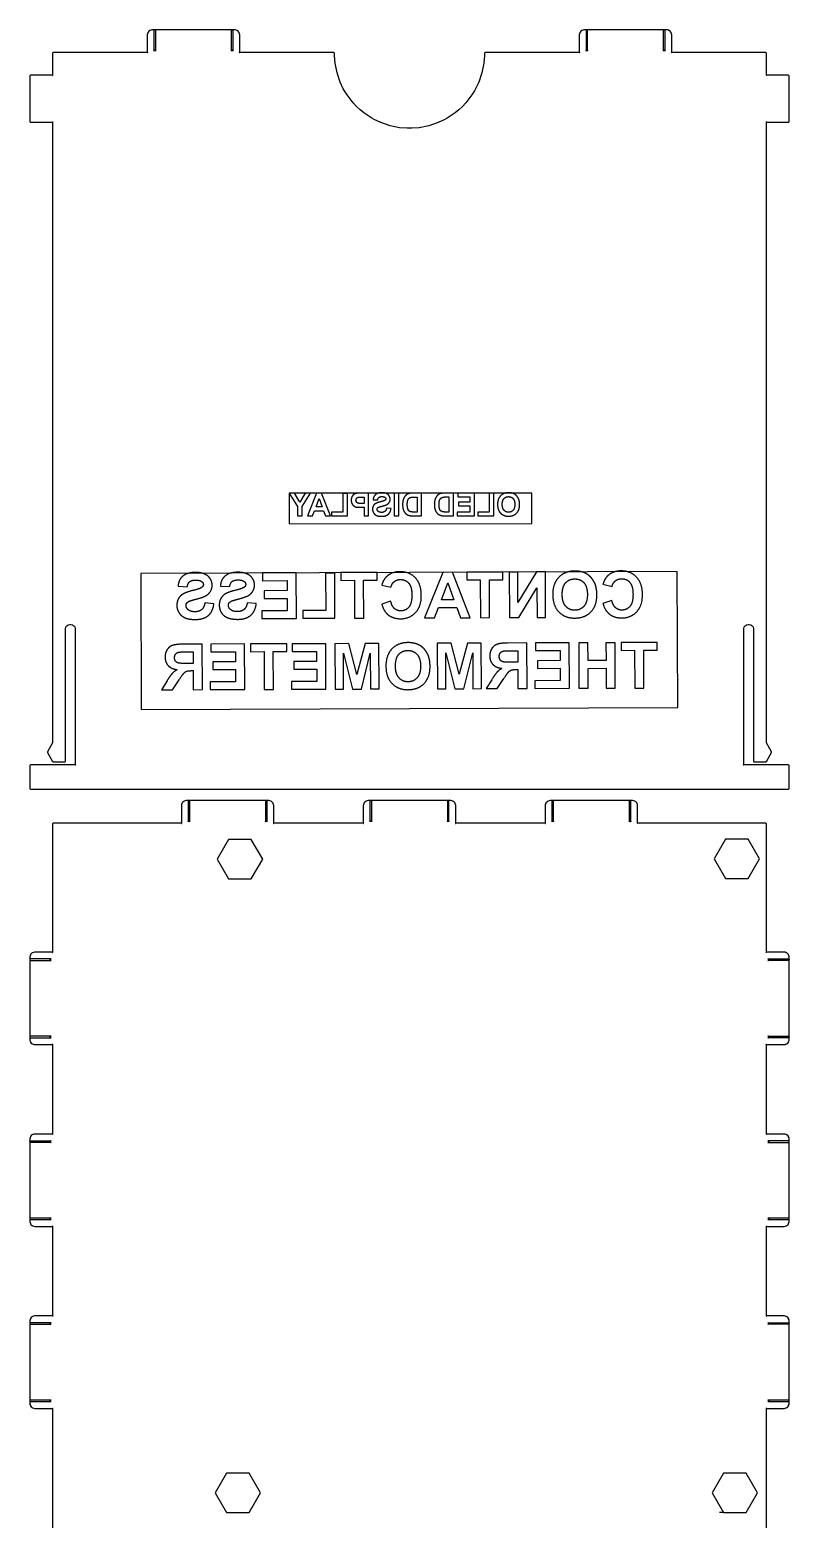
# Model space of a CAD drawing. Header units: millimetres. Extents: x 10 to 212, y 10 to 409.
# Drawn here: x 10 to 110.2, y 212.8 to 409.3 of the extents above; entities that cross this region are included whole.
import ezdxf

# ---------------------------------------------------------------- set-up
doc = ezdxf.new("R2010")
doc.units = ezdxf.units.MM
doc.layers.get('0').update_dxf_attribs({"linetype": 'CONTINUOUS'})

msp = doc.modelspace()

# ---------------------------------------------------------------- linework, layer by layer
for p, q in [((44.92, 348.15), (44.22, 348.15)), ((44.22, 348.15), (45.32, 346.41)), ((45.61, 346.96), (44.92, 348.15)), ((46.32, 348.15), (45.61, 346.96)), ((45.93, 346.41), (47.03, 348.15)), ((47.03, 348.15), (46.32, 348.15)), ((47.85, 348.15), (46.65, 345.15)), ((48.49, 348.15), (47.85, 348.15)), ((49.66, 345.15), (48.49, 348.15)), ((51.9, 348.13), (51.29, 348.13)), ((51.29, 348.13), (51.3, 345.66)), ((51.9, 345.16), (51.9, 348.13)), ((54.71, 348.16), (53.74, 348.16)), ((54.71, 345.16), (54.71, 348.16)), ((58.69, 348.16), (58.08, 348.16)), ((58.08, 348.16), (58.09, 345.16)), ((58.69, 345.16), (58.69, 348.16)), ((61.7, 348.16), (60.59, 348.16)), ((61.7, 345.16), (61.7, 348.16)), ((65.89, 348.17), (64.78, 348.16)), ((65.89, 345.17), (65.89, 348.17)), ((68.68, 348.17), (66.46, 348.17)), ((66.46, 348.17), (66.46, 347.66)), ((68.69, 345.17), (68.68, 348.17)), ((71.23, 348.14), (70.62, 348.14)), ((70.62, 348.14), (70.62, 345.67)), ((71.23, 345.17), (71.23, 348.14)), ((45.32, 346.41), (45.32, 345.15)), ((45.93, 345.15), (45.93, 346.41)), ((47.77, 346.34), (48.18, 347.45)), ((48.59, 346.34), (47.77, 346.34)), ((48.18, 347.45), (48.59, 346.34)), ((53.71, 346.29), (54.11, 346.29)), ((54.11, 346.8), (53.78, 346.8)), ((53.81, 347.65), (54.11, 347.65)), ((54.11, 347.65), (54.11, 346.8)), ((54.11, 346.29), (54.11, 345.16)), ((55.31, 347.3), (55.91, 347.27)), ((57.66, 346.14), (57.07, 346.19)), ((60.82, 347.65), (61.09, 347.65)), ((61.09, 347.65), (61.1, 345.67)), ((65.01, 347.66), (65.29, 347.66)), ((65.29, 347.66), (65.29, 345.67)), ((66.46, 347.66), (68.08, 347.66)), ((68.08, 346.99), (66.57, 346.99)), ((66.57, 346.99), (66.57, 346.49)), ((66.57, 346.49), (68.08, 346.49)), ((68.08, 347.66), (68.08, 346.99)), ((68.08, 346.49), (68.08, 345.67)), ((45.32, 345.15), (45.93, 345.15)), ((46.65, 345.15), (47.31, 345.15)), ((47.31, 345.15), (47.57, 345.83)), ((47.57, 345.83), (48.77, 345.83)), ((48.77, 345.83), (49.02, 345.15)), ((49.02, 345.15), (49.66, 345.15)), ((51.3, 345.66), (49.79, 345.66)), ((49.79, 345.66), (49.79, 345.15)), ((49.79, 345.15), (51.9, 345.16)), ((54.11, 345.16), (54.71, 345.16)), ((58.09, 345.16), (58.69, 345.16)), ((60.56, 345.16), (61.7, 345.16)), ((61.1, 345.67), (60.64, 345.67)), ((64.75, 345.16), (65.89, 345.17)), ((65.29, 345.67), (64.83, 345.67)), ((68.08, 345.67), (66.4, 345.67)), ((66.4, 345.67), (66.4, 345.17)), ((66.4, 345.17), (68.69, 345.17)), ((70.62, 345.67), (69.12, 345.67)), ((69.12, 345.67), (69.12, 345.17)), ((69.12, 345.17), (71.23, 345.17)), ((45.15, 337.64), (40.7, 337.63)), ((40.7, 337.63), (40.7, 336.61)), ((40.7, 336.61), (43.94, 336.63)), ((43.94, 336.63), (43.94, 335.3)), ((45.17, 331.64), (45.15, 337.64)), ((50.23, 337.61), (49.02, 337.61)), ((49.02, 337.61), (49.04, 332.67)), ((50.26, 331.66), (50.23, 337.61)), ((55.82, 337.68), (51.05, 337.67)), ((51.05, 337.67), (51.05, 336.65)), ((51.05, 336.65), (52.83, 336.66)), ((52.83, 336.66), (52.85, 331.67)), ((54.04, 336.66), (55.82, 336.67)), ((54.06, 331.68), (54.04, 336.66)), ((55.82, 336.67), (55.82, 337.68)), ((64.48, 337.71), (62.1, 331.71)), ((64.33, 334.09), (65.14, 336.32)), ((65.77, 337.72), (64.48, 337.71)), ((65.14, 336.32), (65.96, 334.09)), ((68.12, 331.73), (65.77, 337.72)), ((72.42, 337.74), (67.65, 337.73)), ((67.65, 337.73), (67.66, 336.71)), ((67.66, 336.71), (69.43, 336.72)), ((69.43, 336.72), (69.45, 331.73)), ((70.64, 336.72), (72.42, 336.73)), ((70.66, 331.74), (70.64, 336.72)), ((72.42, 336.73), (72.42, 337.74)), ((74.4, 337.75), (73.27, 337.75)), ((73.27, 337.75), (73.29, 331.75)), ((74.41, 333.74), (74.4, 337.75)), ((76.85, 337.76), (74.41, 333.74)), ((78.03, 337.76), (76.85, 337.76)), ((78.05, 331.76), (78.03, 337.76)), ((85.63, 336.14), (86.83, 335.86)), ((29.57, 335.87), (30.78, 335.82)), ((35.16, 335.89), (36.37, 335.84)), ((43.94, 335.3), (40.93, 335.28)), ((40.93, 335.28), (40.93, 334.27)), ((40.93, 334.27), (43.95, 334.28)), ((43.95, 334.28), (43.95, 332.65)), ((56.45, 336.03), (57.65, 335.75)), ((65.96, 334.09), (64.33, 334.09)), ((74.51, 331.75), (76.91, 335.67)), ((76.91, 335.67), (76.93, 331.76)), ((34.29, 333.56), (33.11, 333.67)), ((39.88, 333.58), (38.7, 333.69)), ((43.95, 332.65), (40.6, 332.64)), ((40.6, 332.64), (40.6, 331.63)), ((49.04, 332.67), (46.03, 332.66)), ((46.03, 332.66), (46.03, 331.65)), ((57.61, 333.9), (56.44, 333.52)), ((63.42, 331.71), (63.94, 333.08)), ((63.94, 333.08), (66.34, 333.08)), ((66.34, 333.08), (66.84, 331.72)), ((86.79, 334), (85.62, 333.62)), ((40.6, 331.63), (45.17, 331.64)), ((46.03, 331.65), (50.26, 331.66)), ((52.85, 331.67), (54.06, 331.68)), ((62.1, 331.71), (63.42, 331.71)), ((66.84, 331.72), (68.12, 331.73)), ((69.45, 331.73), (70.66, 331.74)), ((73.29, 331.75), (74.51, 331.75)), ((76.93, 331.76), (78.05, 331.76)), ((32.75, 328.24), (30.2, 328.23)), ((32.77, 322.24), (32.75, 328.24)), ((38.35, 328.26), (33.9, 328.24)), ((33.9, 328.24), (33.9, 327.22)), ((38.37, 322.26), (38.35, 328.26)), ((43.9, 328.28), (39.13, 328.26)), ((39.13, 328.26), (39.13, 327.24)), ((43.9, 327.26), (43.9, 328.28)), ((49.06, 328.29), (44.61, 328.28)), ((44.61, 328.28), (44.61, 327.26)), ((49.08, 322.29), (49.06, 328.29)), ((52.08, 328.31), (50.26, 328.3)), ((50.26, 328.3), (50.28, 322.3)), ((53.17, 324.22), (52.08, 328.31)), ((54.24, 328.31), (53.17, 324.22)), ((56.05, 328.32), (54.24, 328.31)), ((56.08, 322.32), (56.05, 328.32)), ((65.58, 328.35), (63.76, 328.35)), ((63.76, 328.35), (63.78, 322.35)), ((66.67, 324.27), (65.58, 328.35)), ((67.74, 328.36), (66.67, 324.27)), ((69.56, 328.37), (67.74, 328.36)), ((69.58, 322.37), (69.56, 328.37)), ((75.59, 328.39), (73.04, 328.38)), ((75.61, 322.39), (75.59, 328.39)), ((81.18, 328.41), (76.74, 328.39)), ((76.74, 328.39), (76.74, 327.38)), ((81.21, 322.41), (81.18, 328.41)), ((83.65, 328.42), (82.44, 328.42)), ((82.44, 328.42), (82.46, 322.42)), ((83.66, 326.06), (83.65, 328.42)), ((87.23, 328.43), (86.02, 328.43)), ((86.02, 328.43), (86.03, 326.07)), ((87.25, 322.43), (87.23, 328.43)), ((92.79, 328.45), (88.02, 328.44)), ((88.02, 328.44), (88.02, 327.42)), ((92.79, 327.44), (92.79, 328.45)), ((30.6, 327.21), (31.54, 327.22)), ((31.54, 327.22), (31.55, 325.69)), ((33.9, 327.22), (37.14, 327.24)), ((37.14, 327.24), (37.14, 325.91)), ((39.13, 327.24), (40.91, 327.25)), ((40.91, 327.25), (40.92, 322.27)), ((42.12, 327.25), (43.9, 327.26)), ((42.14, 322.27), (42.12, 327.25)), ((44.61, 327.26), (47.85, 327.28)), ((47.85, 327.28), (47.85, 325.95)), ((51.41, 322.3), (51.39, 327.03)), ((51.39, 327.03), (52.6, 322.31)), ((53.76, 322.31), (54.93, 327.04)), ((54.93, 327.04), (54.95, 322.32)), ((64.91, 322.35), (64.89, 327.07)), ((64.89, 327.07), (66.1, 322.36)), ((67.27, 322.36), (68.44, 327.09)), ((68.44, 327.09), (68.45, 322.36)), ((73.44, 327.37), (74.38, 327.37)), ((74.38, 327.37), (74.39, 325.85)), ((76.74, 327.38), (79.98, 327.39)), ((79.98, 327.39), (79.98, 326.06)), ((88.02, 327.42), (89.8, 327.43)), ((89.8, 327.43), (89.82, 322.44)), ((91.01, 327.43), (92.79, 327.44)), ((91.03, 322.45), (91.01, 327.43)), ((31.55, 325.69), (30.65, 325.69)), ((31.31, 324.74), (31.55, 324.74)), ((31.55, 324.74), (31.56, 322.23)), ((37.14, 325.91), (34.13, 325.9)), ((34.13, 325.9), (34.13, 324.88)), ((34.13, 324.88), (37.15, 324.9)), ((37.15, 324.9), (37.15, 323.26)), ((47.85, 325.95), (44.84, 325.93)), ((44.84, 325.93), (44.84, 324.92)), ((44.84, 324.92), (47.86, 324.93)), ((47.86, 324.93), (47.86, 323.3)), ((74.39, 325.85), (73.49, 325.85)), ((74.14, 324.89), (74.39, 324.89)), ((74.39, 324.89), (74.4, 322.39)), ((79.98, 326.06), (76.97, 326.05)), ((76.97, 326.05), (76.97, 325.04)), ((76.97, 325.04), (79.98, 325.05)), ((79.98, 325.05), (79.99, 323.42)), ((86.03, 326.07), (83.66, 326.06)), ((83.66, 325.04), (86.03, 325.05)), ((83.67, 322.42), (83.66, 325.04)), ((86.03, 325.05), (86.04, 322.43)), ((28.11, 323.39), (27.38, 322.22)), ((28.83, 322.22), (29.7, 323.53)), ((37.15, 323.26), (33.8, 323.25)), ((33.8, 323.25), (33.8, 322.24)), ((47.86, 323.3), (44.51, 323.29)), ((44.51, 323.29), (44.51, 322.28)), ((50.28, 322.3), (51.41, 322.3)), ((52.6, 322.31), (53.76, 322.31)), ((54.95, 322.32), (56.08, 322.32)), ((63.78, 322.35), (64.91, 322.35)), ((66.1, 322.36), (67.27, 322.36)), ((68.45, 322.36), (69.58, 322.37)), ((70.95, 323.54), (70.22, 322.37)), ((70.22, 322.37), (71.67, 322.38)), ((71.67, 322.38), (72.54, 323.69)), ((74.4, 322.39), (75.61, 322.39)), ((79.99, 323.42), (76.64, 323.41)), ((76.64, 323.41), (76.64, 322.39)), ((76.64, 322.39), (81.21, 322.41)), ((82.46, 322.42), (83.67, 322.42)), ((86.04, 322.43), (87.25, 322.43)), ((89.82, 322.44), (91.03, 322.45)), ((27.38, 322.22), (28.83, 322.22)), ((31.56, 322.23), (32.77, 322.24)), ((33.8, 322.24), (38.37, 322.26)), ((40.92, 322.27), (42.14, 322.27)), ((44.51, 322.28), (49.08, 322.29)), ((101.79, 297.3), (104.47, 297.3)), ((35.96, 213.65), (38.71, 213.65)), ((101.52, 213.66), (101, 213.66))]:
    msp.add_line(p, q)
for points in [[(14.7, 312.8), (14.7, 330.2), (14.7, 330.28), (14.77, 330.5), (14.79, 330.53), (14.8, 330.55), (14.89, 330.66), (15, 330.75), (15.02, 330.76), (15.05, 330.78), (15.27, 330.85), (15.35, 330.85), (15.43, 330.85), (15.65, 330.78), (15.68, 330.76), (15.7, 330.75), (15.81, 330.66), (15.9, 330.55), (15.91, 330.53), (15.93, 330.5), (16, 330.28), (16, 330.2), (16, 312.3), (16.01, 312.3), (16.04, 312.29), (16.04, 312.26), (16.01, 312.26), (16, 312.29), (16, 312.3), (10.1, 312.3), (10.08, 312.3), (10.03, 312.27), (10, 312.22), (10, 312.2), (10, 309.2), (10, 309.18), (10.03, 309.13), (10.08, 309.1), (10.1, 309.1), (13.1, 309.1), (107.1, 309.1), (110.1, 309.1), (110.12, 309.1), (110.17, 309.13), (110.2, 309.18), (110.2, 309.2), (110.2, 312.2), (110.2, 312.22), (110.17, 312.27), (110.12, 312.3), (110.1, 312.3), (104.2, 312.3), (104.2, 312.29), (104.19, 312.26), (104.16, 312.26), (104.16, 312.29), (104.19, 312.3), (104.2, 312.3), (104.2, 330.2), (104.2, 330.28), (104.27, 330.5), (104.29, 330.53), (104.3, 330.55), (104.39, 330.66), (104.5, 330.75), (104.52, 330.76), (104.55, 330.78), (104.78, 330.85), (104.85, 330.85), (104.93, 330.85), (105.15, 330.78), (105.17, 330.76), (105.2, 330.75), (105.31, 330.66), (105.4, 330.55), (105.41, 330.53), (105.43, 330.5), (105.5, 330.28), (105.5, 330.2), (105.5, 312.8), (105.5, 312.78), (105.53, 312.73), (105.58, 312.7), (105.6, 312.7), (107.1, 312.7), (107.12, 312.7), (107.18, 312.74), (107.19, 312.75), (107.88, 313.95), (107.88, 313.96), (107.88, 314.04), (107.88, 314.05), (107.2, 315.23), (107.19, 315.23), (107.2, 315.23), (107.2, 315.23), (107.2, 397.1), (110.1, 397.1), (110.12, 397.1), (110.17, 397.13), (110.2, 397.19), (110.2, 397.2), (110.2, 403.2), (110.2, 403.22), (110.17, 403.27), (110.12, 403.3), (110.1, 403.3), (107.2, 403.3), (107.2, 403.29), (107.19, 403.26), (107.16, 403.26), (107.16, 403.29), (107.19, 403.3), (107.2, 403.3), (107.2, 406.2), (107.2, 406.22), (107.17, 406.27), (107.12, 406.3), (107.1, 406.3), (94.7, 406.3), (94.7, 408.6), (94.7, 408.64), (94.68, 408.78), (94.62, 408.92), (94.61, 408.95), (94.59, 408.98), (94.49, 409.1), (94.38, 409.19), (94.35, 409.21), (94.32, 409.22), (94.18, 409.28), (94.04, 409.3), (94, 409.3), (93.7, 409.3), (93.72, 409.3), (93.77, 409.27), (93.8, 409.22), (93.8, 409.2), (93.8, 406.5), (93.8, 406.51), (93.79, 406.55), (93.79, 406.55), (93.78, 406.56), (93.75, 406.58), (93.75, 406.59), (93.75, 406.59), (93.71, 406.6), (93.7, 406.6), (93.69, 406.6), (93.65, 406.59), (93.65, 406.59), (93.65, 406.58), (93.61, 406.56), (93.61, 406.55), (93.61, 406.55), (93.6, 406.51), (93.6, 406.5), (93.6, 409.2), (93.6, 409.22), (93.63, 409.27), (93.68, 409.3), (93.7, 409.3), (83.5, 409.3), (83.2, 409.3), (83.11, 409.3), (82.88, 409.22), (82.85, 409.21), (82.82, 409.19), (82.7, 409.1), (82.61, 408.98), (82.59, 408.95), (82.58, 408.92), (82.5, 408.68), (82.5, 408.6), (82.5, 406.3), (82.51, 406.3), (82.54, 406.29), (82.54, 406.26), (82.51, 406.26), (82.5, 406.29), (82.5, 406.3), (70.1, 406.3), (70.08, 406.3), (70.03, 406.27), (70, 406.22), (70, 406.2), (70, 405.88), (69.91, 404.91), (69.66, 403.64), (69.25, 402.41), (68.83, 401.53), (68.67, 401.25), (68.59, 401.11), (68.33, 400.7), (67.95, 400.17), (67.54, 399.67), (67.1, 399.2), (66.63, 398.76), (66.13, 398.35), (65.6, 397.97), (65.19, 397.71), (65.05, 397.63), (64.77, 397.46), (63.89, 397.05), (62.66, 396.64), (61.39, 396.38), (60.42, 396.3), (60.1, 396.3), (59.78, 396.3), (58.8, 396.38), (57.54, 396.64), (56.31, 397.05), (55.43, 397.46), (55.15, 397.63), (55.01, 397.71), (54.6, 397.97), (54.07, 398.35), (53.57, 398.76), (53.1, 399.2), (52.66, 399.67), (52.25, 400.17), (51.87, 400.7), (51.61, 401.11), (51.53, 401.25), (51.36, 401.53), (50.95, 402.41), (50.54, 403.64), (50.28, 404.91), (50.2, 405.88), (50.2, 406.2), (50.2, 406.22), (50.17, 406.27), (50.12, 406.3), (50.1, 406.3), (37.7, 406.3), (37.7, 406.29), (37.69, 406.26), (37.66, 406.26), (37.66, 406.29), (37.69, 406.3), (37.7, 406.3), (37.7, 408.6), (37.7, 408.64), (37.68, 408.78), (37.62, 408.92), (37.61, 408.95), (37.59, 408.98), (37.49, 409.1), (37.38, 409.19), (37.35, 409.21), (37.32, 409.22), (37.08, 409.3), (37, 409.3), (36.7, 409.3), (36.72, 409.3), (36.77, 409.27), (36.8, 409.22), (36.8, 409.2), (36.8, 406.5), (36.8, 406.51), (36.79, 406.55), (36.79, 406.55), (36.78, 406.56), (36.75, 406.58), (36.75, 406.59), (36.75, 406.59), (36.71, 406.6), (36.7, 406.6), (36.69, 406.6), (36.65, 406.59), (36.65, 406.59), (36.65, 406.58), (36.61, 406.56), (36.61, 406.55), (36.61, 406.55), (36.6, 406.51), (36.6, 406.5), (36.6, 409.2), (36.6, 409.22), (36.63, 409.27), (36.68, 409.3), (36.7, 409.3), (26.5, 409.3), (26.52, 409.3), (26.57, 409.27), (26.6, 409.22), (26.6, 409.2), (26.6, 406.5), (26.6, 406.51), (26.59, 406.55), (26.59, 406.55), (26.58, 406.56), (26.55, 406.58), (26.55, 406.59), (26.55, 406.59), (26.51, 406.6), (26.5, 406.6), (26.49, 406.6), (26.45, 406.59), (26.45, 406.59), (26.45, 406.58), (26.41, 406.56), (26.41, 406.55), (26.41, 406.55), (26.4, 406.51), (26.4, 406.5), (26.4, 409.2), (26.4, 409.22), (26.43, 409.27), (26.48, 409.3), (26.5, 409.3), (26.2, 409.3), (26.11, 409.3), (25.88, 409.22), (25.85, 409.21), (25.82, 409.19), (25.7, 409.1), (25.61, 408.98), (25.59, 408.95), (25.58, 408.92), (25.52, 408.78), (25.5, 408.64), (25.5, 408.6), (25.5, 406.3), (25.51, 406.3), (25.54, 406.29), (25.54, 406.26), (25.51, 406.26), (25.5, 406.29), (25.5, 406.3), (13.1, 406.3), (13.08, 406.3), (13.03, 406.27), (13, 406.22), (13, 406.2), (13, 403.3), (10.1, 403.3), (10.08, 403.3), (10.03, 403.27), (10, 403.22), (10, 403.2), (10, 397.2), (10, 397.19), (10.03, 397.13), (10.08, 397.1), (10.1, 397.1), (13, 397.1), (13, 397.11), (13.01, 397.14), (13.04, 397.14), (13.04, 397.12), (13.01, 397.1), (13, 397.1), (13, 315.23), (12.32, 314.05), (12.32, 314.04), (12.32, 313.96), (12.32, 313.95), (13.01, 312.75), (13.02, 312.74), (13.08, 312.7), (13.1, 312.7), (14.6, 312.7), (14.62, 312.7), (14.67, 312.73), (14.7, 312.78)], [(83.43, 409.27), (83.4, 409.22), (83.4, 409.2), (83.4, 406.5), (83.4, 406.51), (83.41, 406.55), (83.41, 406.55), (83.41, 406.56), (83.45, 406.58), (83.45, 406.59), (83.45, 406.59), (83.49, 406.6), (83.5, 406.6), (83.51, 406.6), (83.55, 406.59), (83.55, 406.59), (83.55, 406.58), (83.58, 406.56), (83.59, 406.55), (83.59, 406.55), (83.6, 406.51), (83.6, 406.5), (83.6, 409.2), (83.6, 409.22), (83.57, 409.27), (83.52, 409.3), (83.5, 409.3), (83.48, 409.3)], [(94.7, 406.3), (94.69, 406.3), (94.66, 406.29), (94.66, 406.26), (94.68, 406.26), (94.7, 406.29)], [(13.01, 403.3), (13, 403.3), (13, 403.29), (13.01, 403.26), (13.04, 403.26), (13.04, 403.29)], [(107.19, 397.1), (107.2, 397.1), (107.2, 397.11), (107.19, 397.14), (107.16, 397.14), (107.16, 397.12)], [(44.22, 344.13), (76.22, 344.15), (76.22, 348.17), (44.22, 348.15)], [(24.71, 319.62), (95.49, 319.88), (95.43, 337.83), (24.65, 337.57)], [(13, 315.23), (13, 315.23), (13, 315.23)], [(31.08, 304.85), (31.09, 304.85), (31.09, 304.85), (31.1, 304.81), (31.1, 304.8), (31.1, 307.5), (31.1, 307.52), (31.07, 307.57), (31.02, 307.6), (31, 307.6), (30.98, 307.6), (30.93, 307.57), (30.9, 307.52), (30.9, 307.5), (30.9, 304.8), (30.9, 304.81), (30.91, 304.85), (30.91, 304.85), (30.91, 304.85), (30.95, 304.88), (30.95, 304.89), (30.95, 304.89), (30.99, 304.9), (31, 304.9), (31.01, 304.9), (31.05, 304.89), (31.05, 304.89), (31.05, 304.88)], [(41.19, 304.9), (41.2, 304.9), (41.21, 304.9), (41.25, 304.89), (41.25, 304.89), (41.25, 304.88), (41.28, 304.85), (41.29, 304.85), (41.29, 304.85), (41.3, 304.81), (41.3, 304.8), (41.3, 307.5), (41.3, 307.52), (41.27, 307.57), (41.22, 307.6), (41.2, 307.6), (41.18, 307.6), (41.13, 307.57), (41.1, 307.52), (41.1, 307.5), (41.1, 304.8), (41.1, 304.81), (41.11, 304.85), (41.11, 304.85), (41.12, 304.85), (41.15, 304.88), (41.15, 304.89), (41.15, 304.89)], [(65.19, 304.9), (65.2, 304.9), (65.21, 304.9), (65.25, 304.89), (65.25, 304.89), (65.25, 304.88), (65.28, 304.85), (65.29, 304.85), (65.29, 304.85), (65.3, 304.81), (65.3, 304.8), (65.3, 307.5), (65.3, 307.52), (65.27, 307.57), (65.22, 307.6), (65.2, 307.6), (65.18, 307.6), (65.13, 307.57), (65.1, 307.52), (65.1, 307.5), (65.1, 304.8), (65.1, 304.81), (65.11, 304.85), (65.11, 304.85), (65.11, 304.85), (65.15, 304.88), (65.15, 304.89), (65.15, 304.89)], [(89.18, 307.6), (89.13, 307.57), (89.1, 307.52), (89.1, 307.5), (89.1, 304.8), (89.1, 304.81), (89.11, 304.85), (89.11, 304.85), (89.11, 304.85), (89.15, 304.88), (89.15, 304.89), (89.15, 304.89), (89.19, 304.9), (89.2, 304.9), (89.21, 304.9), (89.25, 304.89), (89.25, 304.89), (89.25, 304.88), (89.28, 304.85), (89.29, 304.85), (89.29, 304.85), (89.3, 304.81), (89.3, 304.8), (89.3, 307.5), (89.3, 307.52), (89.27, 307.57), (89.22, 307.6), (89.2, 307.6)], [(42.2, 304.6), (42.19, 304.6), (42.16, 304.59), (42.16, 304.56), (42.18, 304.56), (42.2, 304.59)], [(66.16, 304.59), (66.16, 304.56), (66.18, 304.56), (66.2, 304.59), (66.2, 304.6), (66.19, 304.6)], [(78.04, 304.56), (78.04, 304.59), (78.01, 304.6), (78, 304.6), (78, 304.59), (78.01, 304.56)], [(36.23, 297.28), (39.23, 297.28), (40.73, 299.88), (39.23, 302.48), (36.23, 302.48), (34.73, 299.88)], [(39.23, 302.48), (36.23, 302.48), (34.73, 299.88), (36.23, 297.28), (39.23, 297.28), (40.73, 299.88)], [(101.79, 297.3), (104.79, 297.3), (106.29, 299.9), (104.79, 302.5), (101.79, 302.5), (100.29, 299.9)], [(13, 287.6), (13, 287.59), (13.01, 287.56), (13.04, 287.56), (13.04, 287.59), (13.01, 287.6)], [(12.71, 276.45), (12.71, 276.45), (12.72, 276.45), (12.75, 276.49), (12.75, 276.49), (12.75, 276.49), (12.79, 276.5), (12.8, 276.5), (10.1, 276.5), (10.08, 276.5), (10.03, 276.47), (10, 276.42), (10, 276.4), (10, 276.38), (10.03, 276.33), (10.08, 276.3), (10.1, 276.3), (12.8, 276.3), (12.79, 276.3), (12.75, 276.31), (12.75, 276.31), (12.75, 276.32), (12.72, 276.35), (12.71, 276.35), (12.71, 276.35), (12.7, 276.39), (12.7, 276.4), (12.7, 276.41)], [(13, 275.4), (13.01, 275.4), (13.04, 275.42), (13.04, 275.44), (13.01, 275.44), (13, 275.41)], [(107.41, 262.5), (107.4, 262.5), (110.1, 262.5), (110.12, 262.5), (110.17, 262.53), (110.2, 262.58), (110.2, 262.6), (110.2, 262.62), (110.17, 262.67), (110.12, 262.7), (110.1, 262.7), (107.4, 262.7), (107.41, 262.7), (107.45, 262.69), (107.45, 262.69), (107.45, 262.68), (107.48, 262.65), (107.49, 262.65), (107.49, 262.65), (107.5, 262.61), (107.5, 262.6), (107.5, 262.59), (107.49, 262.55), (107.49, 262.55), (107.48, 262.55), (107.45, 262.52), (107.45, 262.51), (107.45, 262.51)], [(10.1, 252.3), (12.8, 252.3), (12.79, 252.3), (12.75, 252.31), (12.75, 252.31), (12.75, 252.32), (12.72, 252.35), (12.71, 252.35), (12.71, 252.36), (12.7, 252.39), (12.7, 252.4), (12.7, 252.41), (12.71, 252.45), (12.71, 252.45), (12.72, 252.45), (12.75, 252.49), (12.75, 252.49), (12.75, 252.49), (12.79, 252.5), (12.8, 252.5), (10.1, 252.5), (10.08, 252.5), (10.03, 252.47), (10, 252.42), (10, 252.4), (10, 252.38), (10.03, 252.33), (10.08, 252.3)], [(12.7, 238.6), (12.7, 238.61), (12.71, 238.65), (12.71, 238.65), (12.72, 238.65), (12.75, 238.69), (12.75, 238.69), (12.75, 238.69), (12.79, 238.7), (12.8, 238.7), (10.1, 238.7), (10.08, 238.7), (10.03, 238.67), (10, 238.62), (10, 238.6), (10, 238.58), (10.03, 238.53), (10.08, 238.5), (10.1, 238.5), (12.8, 238.5), (12.79, 238.5), (12.75, 238.51), (12.75, 238.51), (12.75, 238.52), (12.72, 238.55), (12.71, 238.55), (12.71, 238.55), (12.7, 238.59)], [(110.2, 228.42), (110.17, 228.47), (110.12, 228.5), (110.1, 228.5), (107.4, 228.5), (107.41, 228.5), (107.45, 228.49), (107.45, 228.49), (107.45, 228.49), (107.48, 228.45), (107.49, 228.45), (107.49, 228.45), (107.5, 228.41), (107.5, 228.4), (107.5, 228.39), (107.49, 228.35), (107.49, 228.35), (107.48, 228.35), (107.45, 228.32), (107.45, 228.31), (107.45, 228.31), (107.41, 228.3), (107.4, 228.3), (110.1, 228.3), (110.12, 228.3), (110.17, 228.33), (110.2, 228.38), (110.2, 228.4)], [(107.16, 227.42), (107.19, 227.4), (107.2, 227.4), (107.2, 227.41), (107.19, 227.44), (107.16, 227.44)], [(35.96, 213.65), (38.96, 213.65), (40.46, 216.25), (38.96, 218.85), (35.96, 218.85), (34.46, 216.25)], [(101.52, 213.66), (104.52, 213.66), (106.02, 216.26), (104.52, 218.85), (101.52, 218.85), (100.02, 216.26)]]:
    msp.add_lwpolyline(points, close=True)
msp.add_lwpolyline([(107.2, 210.5), (107.2, 227.4), (109.5, 227.4), (109.55, 227.4), (109.68, 227.43), (109.82, 227.48), (109.85, 227.49), (109.88, 227.51), (110, 227.61), (110.09, 227.72), (110.11, 227.75), (110.12, 227.78), (110.18, 227.92), (110.2, 228.06), (110.2, 228.1), (110.2, 228.4), (110.2, 238.6), (110.2, 238.58), (110.17, 238.53), (110.12, 238.5), (110.1, 238.5), (107.4, 238.5), (107.41, 238.5), (107.45, 238.51), (107.45, 238.51), (107.45, 238.52), (107.48, 238.55), (107.49, 238.55), (107.49, 238.55), (107.5, 238.59), (107.5, 238.6), (107.5, 238.61), (107.49, 238.65), (107.49, 238.65), (107.48, 238.65), (107.45, 238.69), (107.45, 238.69), (107.45, 238.69), (107.41, 238.7), (107.4, 238.7), (110.1, 238.7), (110.12, 238.7), (110.17, 238.67), (110.2, 238.62), (110.2, 238.6), (110.2, 238.9), (110.2, 238.94), (110.18, 239.08), (110.12, 239.22), (110.11, 239.25), (110.09, 239.28), (110, 239.4), (109.88, 239.49), (109.85, 239.51), (109.82, 239.52), (109.68, 239.58), (109.55, 239.6), (109.5, 239.6), (107.2, 239.6), (107.19, 239.6), (107.16, 239.59), (107.16, 239.56), (107.19, 239.56), (107.2, 239.59), (107.2, 239.6), (107.2, 251.4), (107.2, 251.41), (107.19, 251.44), (107.16, 251.44), (107.16, 251.42), (107.19, 251.4), (107.2, 251.4), (109.5, 251.4), (109.55, 251.4), (109.68, 251.42), (109.82, 251.48), (109.85, 251.49), (109.88, 251.51), (110, 251.6), (110.09, 251.72), (110.11, 251.75), (110.12, 251.78), (110.2, 252.02), (110.2, 252.1), (110.2, 252.4), (110.2, 252.42), (110.17, 252.47), (110.12, 252.5), (110.1, 252.5), (107.4, 252.5), (107.41, 252.5), (107.45, 252.49), (107.45, 252.49), (107.45, 252.49), (107.48, 252.45), (107.49, 252.45), (107.49, 252.45), (107.5, 252.41), (107.5, 252.4), (107.5, 252.39), (107.49, 252.36), (107.49, 252.35), (107.48, 252.35), (107.45, 252.32), (107.45, 252.31), (107.45, 252.31), (107.41, 252.3), (107.4, 252.3), (110.1, 252.3), (110.12, 252.3), (110.17, 252.33), (110.2, 252.38), (110.2, 252.4), (110.2, 262.6), (110.2, 262.9), (110.2, 262.94), (110.18, 263.08), (110.12, 263.22), (110.11, 263.25), (110.09, 263.28), (110, 263.4), (109.88, 263.49), (109.85, 263.51), (109.82, 263.52), (109.68, 263.58), (109.55, 263.6), (109.5, 263.6), (107.2, 263.6), (107.19, 263.6), (107.16, 263.59), (107.16, 263.56), (107.19, 263.56), (107.2, 263.59), (107.2, 263.6), (107.2, 275.4), (107.19, 275.4), (107.16, 275.42), (107.16, 275.44), (107.19, 275.44), (107.2, 275.41), (107.2, 275.4), (109.5, 275.4), (109.55, 275.4), (109.68, 275.42), (109.82, 275.48), (109.85, 275.49), (109.88, 275.51), (110, 275.61), (110.09, 275.72), (110.11, 275.75), (110.12, 275.78), (110.18, 275.92), (110.2, 276.06), (110.2, 276.1), (110.2, 276.4), (110.2, 276.38), (110.17, 276.33), (110.12, 276.3), (110.1, 276.3), (107.4, 276.3), (107.41, 276.3), (107.45, 276.31), (107.45, 276.31), (107.45, 276.32), (107.48, 276.35), (107.49, 276.35), (107.49, 276.35), (107.5, 276.39), (107.5, 276.4), (107.5, 276.41), (107.49, 276.45), (107.49, 276.45), (107.48, 276.45), (107.45, 276.49), (107.45, 276.49), (107.45, 276.49), (107.41, 276.5), (107.4, 276.5), (110.1, 276.5), (110.12, 276.5), (110.17, 276.47), (110.2, 276.42), (110.2, 276.4), (110.2, 286.6), (110.2, 286.58), (110.17, 286.53), (110.12, 286.5), (110.1, 286.5), (107.4, 286.5), (107.41, 286.5), (107.45, 286.51), (107.45, 286.51), (107.45, 286.52), (107.48, 286.55), (107.49, 286.55), (107.49, 286.56), (107.5, 286.59), (107.5, 286.6), (107.5, 286.61), (107.49, 286.65), (107.49, 286.65), (107.48, 286.65), (107.45, 286.69), (107.45, 286.69), (107.45, 286.69), (107.41, 286.7), (107.4, 286.7), (110.1, 286.7), (110.12, 286.7), (110.17, 286.67), (110.2, 286.62), (110.2, 286.6), (110.2, 286.9), (110.2, 286.99), (110.12, 287.23), (110.11, 287.25), (110.09, 287.28), (110, 287.39), (109.88, 287.49), (109.85, 287.51), (109.82, 287.52), (109.68, 287.58), (109.55, 287.6), (109.5, 287.6), (107.2, 287.6), (107.2, 287.59), (107.19, 287.56), (107.16, 287.56), (107.16, 287.59), (107.19, 287.6), (107.2, 287.6), (107.2, 304.5), (107.2, 304.52), (107.17, 304.57), (107.12, 304.6), (107.1, 304.6), (90.2, 304.6), (90.2, 304.59), (90.18, 304.56), (90.16, 304.56), (90.16, 304.59), (90.19, 304.6), (90.2, 304.6), (90.2, 306.9), (90.2, 306.95), (90.17, 307.08), (90.12, 307.22), (90.11, 307.25), (90.09, 307.28), (89.99, 307.39), (89.88, 307.49), (89.85, 307.51), (89.82, 307.52), (89.68, 307.58), (89.54, 307.6), (89.5, 307.6), (89.2, 307.6), (79, 307.6), (78.98, 307.6), (78.93, 307.57), (78.9, 307.52), (78.9, 307.5), (78.9, 304.8), (78.9, 304.81), (78.91, 304.85), (78.91, 304.85), (78.91, 304.85), (78.95, 304.88), (78.95, 304.89), (78.95, 304.89), (78.99, 304.9), (79, 304.9), (79.01, 304.9), (79.05, 304.89), (79.05, 304.89), (79.05, 304.88), (79.08, 304.85), (79.09, 304.85), (79.09, 304.85), (79.1, 304.81), (79.1, 304.8), (79.1, 307.5), (79.1, 307.52), (79.07, 307.57), (79.02, 307.6), (79, 307.6), (78.7, 307.6), (78.65, 307.6), (78.52, 307.58), (78.38, 307.52), (78.35, 307.51), (78.32, 307.49), (78.21, 307.39), (78.11, 307.28), (78.09, 307.25), (78.08, 307.22), (78.02, 307.08), (78, 306.95), (78, 306.9), (78, 304.6), (66.2, 304.6), (66.2, 306.9), (66.2, 306.95), (66.17, 307.08), (66.12, 307.22), (66.11, 307.25), (66.09, 307.28), (65.99, 307.39), (65.88, 307.49), (65.85, 307.51), (65.82, 307.52), (65.68, 307.58), (65.54, 307.6), (65.5, 307.6), (65.2, 307.6), (55, 307.6), (55.02, 307.6), (55.07, 307.57), (55.1, 307.52), (55.1, 307.5), (55.1, 304.8), (55.1, 304.81), (55.09, 304.85), (55.09, 304.85), (55.08, 304.85), (55.05, 304.88), (55.05, 304.89), (55.05, 304.89), (55.01, 304.9), (55, 304.9), (54.99, 304.9), (54.95, 304.89), (54.95, 304.89), (54.95, 304.88), (54.91, 304.85), (54.91, 304.85), (54.91, 304.85), (54.9, 304.81), (54.9, 304.8), (54.9, 307.5), (54.9, 307.52), (54.93, 307.57), (54.98, 307.6), (55, 307.6), (54.7, 307.6), (54.65, 307.6), (54.52, 307.58), (54.38, 307.52), (54.35, 307.51), (54.32, 307.49), (54.21, 307.39), (54.11, 307.28), (54.09, 307.25), (54.08, 307.22), (54.02, 307.08), (54, 306.95), (54, 306.9), (54, 304.6), (54, 304.59), (54.01, 304.56), (54.04, 304.56), (54.04, 304.59), (54.01, 304.6), (54, 304.6), (42.2, 304.6), (42.2, 306.9), (42.2, 306.95), (42.17, 307.08), (42.12, 307.22), (42.11, 307.25), (42.09, 307.28), (41.99, 307.39), (41.88, 307.49), (41.85, 307.51), (41.82, 307.52), (41.68, 307.58), (41.54, 307.6), (41.5, 307.6), (41.2, 307.6), (31, 307.6), (30.7, 307.6), (30.65, 307.6), (30.52, 307.58), (30.38, 307.52), (30.35, 307.51), (30.32, 307.49), (30.21, 307.39), (30.11, 307.28), (30.09, 307.25), (30.08, 307.22), (30.02, 307.08), (30, 306.95), (30, 306.9), (30, 304.6), (30, 304.59), (30.01, 304.56), (30.04, 304.56), (30.04, 304.59), (30.01, 304.6), (30, 304.6), (13.1, 304.6), (13.08, 304.6), (13.03, 304.57), (13, 304.52), (13, 304.5), (13, 287.6), (10.7, 287.6), (10.61, 287.6), (10.38, 287.52), (10.35, 287.51), (10.32, 287.49), (10.2, 287.39), (10.11, 287.28), (10.09, 287.25), (10.08, 287.23), (10, 286.98), (10, 286.9), (10, 286.6), (10, 286.58), (10.03, 286.53), (10.08, 286.5), (10.1, 286.5), (12.8, 286.5), (12.79, 286.5), (12.75, 286.51), (12.75, 286.51), (12.75, 286.52), (12.72, 286.55), (12.71, 286.55), (12.71, 286.56), (12.7, 286.59), (12.7, 286.6), (12.7, 286.61), (12.71, 286.65), (12.71, 286.65), (12.72, 286.65), (12.75, 286.69), (12.75, 286.69), (12.75, 286.69), (12.79, 286.7), (12.8, 286.7), (10.1, 286.7), (10.08, 286.7), (10.03, 286.67), (10, 286.62), (10, 286.6), (10, 276.4), (10, 276.1), (10, 276.06), (10.02, 275.92), (10.08, 275.78), (10.09, 275.75), (10.11, 275.72), (10.2, 275.61), (10.32, 275.51), (10.35, 275.49), (10.38, 275.48), (10.52, 275.42), (10.65, 275.4), (10.7, 275.4), (13, 275.4), (13, 263.6), (13, 263.59), (13.01, 263.56), (13.04, 263.56), (13.04, 263.59), (13.01, 263.6), (13, 263.6), (10.7, 263.6), (10.65, 263.6), (10.52, 263.58), (10.38, 263.52), (10.35, 263.51), (10.32, 263.49), (10.2, 263.4), (10.11, 263.28), (10.09, 263.25), (10.08, 263.22), (10, 262.98), (10, 262.9), (10, 262.6), (10, 262.62), (10.03, 262.67), (10.08, 262.7), (10.1, 262.7), (12.8, 262.7), (12.79, 262.7), (12.75, 262.69), (12.75, 262.69), (12.75, 262.68), (12.72, 262.65), (12.71, 262.65), (12.71, 262.65), (12.7, 262.61), (12.7, 262.6), (12.7, 262.59), (12.71, 262.55), (12.71, 262.55), (12.72, 262.55), (12.75, 262.52), (12.75, 262.51), (12.75, 262.51), (12.79, 262.5), (12.8, 262.5), (10.1, 262.5), (10.08, 262.5), (10.03, 262.53), (10, 262.58), (10, 262.6), (10, 252.4), (10, 252.1), (10, 252.01), (10.08, 251.78), (10.09, 251.75), (10.11, 251.72), (10.2, 251.6), (10.32, 251.51), (10.35, 251.49), (10.38, 251.48), (10.52, 251.42), (10.65, 251.4), (10.7, 251.4), (13, 251.4), (13.01, 251.4), (13.04, 251.42), (13.04, 251.44), (13.01, 251.44), (13, 251.41), (13, 251.4), (13, 239.6), (13.01, 239.6), (13.04, 239.59), (13.04, 239.56), (13.01, 239.56), (13, 239.59), (13, 239.6), (10.7, 239.6), (10.61, 239.6), (10.38, 239.52), (10.35, 239.51), (10.32, 239.49), (10.2, 239.4), (10.11, 239.28), (10.09, 239.25), (10.08, 239.22), (10, 238.98), (10, 238.9), (10, 238.6), (10, 228.4), (10, 228.38), (10.03, 228.33), (10.08, 228.3), (10.1, 228.3), (12.8, 228.3), (12.79, 228.3), (12.75, 228.31), (12.75, 228.31), (12.75, 228.32), (12.72, 228.35), (12.71, 228.35), (12.71, 228.35), (12.7, 228.39), (12.7, 228.4), (12.7, 228.41), (12.71, 228.45), (12.71, 228.45), (12.72, 228.45), (12.75, 228.49), (12.75, 228.49), (12.75, 228.49), (12.79, 228.5), (12.8, 228.5), (10.1, 228.5), (10.08, 228.5), (10.03, 228.47), (10, 228.42), (10, 228.4), (10, 228.1), (10, 228.06), (10.02, 227.92), (10.08, 227.78), (10.09, 227.75), (10.11, 227.72), (10.2, 227.61), (10.32, 227.51), (10.35, 227.49), (10.38, 227.48), (10.52, 227.43), (10.65, 227.4), (10.7, 227.4), (13, 227.4), (13, 227.41), (13.01, 227.44), (13.04, 227.44), (13.04, 227.42), (13.01, 227.4), (13, 227.4), (13, 210.5)])
for points in [[(53.02, 348.11), (52.76, 348.04), (52.59, 347.82)], [(53.74, 348.16), (53.19, 348.16), (53.02, 348.11)], [(55.61, 347.96), (55.32, 347.71), (55.31, 347.3)], [(56.46, 348.21), (55.89, 348.21), (55.61, 347.96)], [(57.05, 348.11), (56.8, 348.21), (56.46, 348.21)], [(57.42, 347.8), (57.29, 348), (57.05, 348.11)], [(60.02, 348.1), (59.76, 348.03), (59.57, 347.83)], [(60.59, 348.16), (60.22, 348.16), (60.02, 348.1)], [(64.21, 348.11), (63.95, 348.03), (63.76, 347.83)], [(64.78, 348.16), (64.41, 348.16), (64.21, 348.11)], [(73.18, 348.22), (72.51, 348.22), (72.12, 347.81)], [(73.82, 348.1), (73.54, 348.22), (73.18, 348.22)], [(74.21, 347.83), (74.03, 348.02), (73.82, 348.1)], [(52.59, 347.82), (52.41, 347.59), (52.41, 347.23)], [(52.41, 347.23), (52.41, 346.96), (52.51, 346.77)], [(52.51, 346.77), (52.62, 346.58), (52.77, 346.47)], [(52.77, 346.47), (52.92, 346.37), (53.08, 346.33)], [(53.04, 347.22), (53.04, 347.39), (53.13, 347.49)], [(53.11, 346.99), (53.04, 347.09), (53.04, 347.22)], [(53.08, 346.33), (53.3, 346.29), (53.71, 346.29)], [(53.3, 346.84), (53.18, 346.89), (53.11, 346.99)], [(53.13, 347.49), (53.23, 347.6), (53.38, 347.63)], [(53.78, 346.8), (53.42, 346.8), (53.3, 346.84)], [(53.38, 347.63), (53.49, 347.65), (53.81, 347.65)], [(55.34, 346.51), (55.22, 346.32), (55.22, 346.03)], [(55.22, 346.03), (55.22, 345.77), (55.37, 345.55)], [(55.67, 346.81), (55.46, 346.7), (55.34, 346.51)], [(56.33, 347.03), (55.89, 346.93), (55.67, 346.81)], [(55.83, 346.03), (55.83, 346.14), (55.89, 346.21)], [(55.98, 345.74), (55.83, 345.86), (55.83, 346.03)], [(55.89, 346.21), (55.95, 346.29), (56.11, 346.34)], [(55.91, 347.27), (55.95, 347.51), (56.08, 347.61)], [(56.08, 347.61), (56.21, 347.71), (56.46, 347.71)], [(56.11, 346.34), (56.21, 346.38), (56.59, 346.47)], [(56.88, 347.23), (56.77, 347.14), (56.33, 347.03)], [(56.46, 347.71), (56.73, 347.71), (56.88, 347.6)], [(56.59, 346.47), (57.08, 346.59), (57.28, 346.77)], [(57.07, 346.19), (57.02, 345.9), (56.86, 345.76)], [(56.88, 347.6), (56.97, 347.53), (56.97, 347.41)], [(56.97, 347.41), (56.97, 347.31), (56.88, 347.23)], [(57.28, 346.77), (57.55, 347.02), (57.55, 347.37)], [(57.3, 345.37), (57.6, 345.63), (57.66, 346.14)], [(57.55, 347.37), (57.55, 347.6), (57.42, 347.8)], [(59.28, 347.34), (59.19, 347.05), (59.19, 346.63)], [(59.19, 346.63), (59.19, 346.26), (59.28, 345.99)], [(59.57, 347.83), (59.38, 347.63), (59.28, 347.34)], [(59.28, 345.99), (59.39, 345.67), (59.6, 345.46)], [(59.81, 346.66), (59.81, 347.01), (59.87, 347.19)], [(59.87, 346.11), (59.81, 346.31), (59.81, 346.66)], [(59.87, 347.19), (59.93, 347.38), (60.04, 347.48)], [(60.03, 345.82), (59.94, 345.91), (59.87, 346.11)], [(60.04, 347.48), (60.16, 347.59), (60.33, 347.63)], [(60.33, 347.63), (60.45, 347.65), (60.82, 347.65)], [(63.47, 347.34), (63.38, 347.06), (63.38, 346.63)], [(63.38, 346.63), (63.38, 346.26), (63.47, 346)], [(63.76, 347.83), (63.57, 347.63), (63.47, 347.34)], [(63.47, 346), (63.58, 345.67), (63.79, 345.47)], [(64, 346.66), (64, 347.01), (64.06, 347.2)], [(64.07, 346.11), (64, 346.31), (64, 346.66)], [(64.06, 347.2), (64.13, 347.38), (64.24, 347.49)], [(64.22, 345.82), (64.13, 345.91), (64.07, 346.11)], [(64.24, 347.49), (64.35, 347.59), (64.52, 347.63)], [(64.52, 347.63), (64.64, 347.66), (65.01, 347.66)], [(72.12, 347.81), (71.72, 347.4), (71.72, 346.67)], [(71.72, 346.67), (71.72, 345.94), (72.11, 345.53)], [(72.34, 346.68), (72.34, 347.2), (72.57, 347.45)], [(72.58, 345.9), (72.34, 346.16), (72.34, 346.68)], [(72.57, 347.45), (72.8, 347.7), (73.17, 347.7)], [(73.17, 345.64), (72.81, 345.64), (72.58, 345.9)], [(73.17, 347.7), (73.54, 347.7), (73.77, 347.45)], [(73.77, 345.9), (73.53, 345.64), (73.17, 345.64)], [(73.77, 347.45), (74, 347.19), (74, 346.67)], [(74, 346.67), (74, 346.16), (73.77, 345.9)], [(74.49, 347.42), (74.39, 347.65), (74.21, 347.83)], [(74.23, 345.53), (74.63, 345.94), (74.63, 346.65)], [(74.63, 346.65), (74.63, 347.11), (74.49, 347.42)], [(55.37, 345.55), (55.51, 345.32), (55.77, 345.21)], [(55.77, 345.21), (56.03, 345.1), (56.42, 345.11)], [(56.42, 345.62), (56.13, 345.62), (55.98, 345.74)], [(56.86, 345.76), (56.69, 345.62), (56.42, 345.62)], [(56.42, 345.11), (56.99, 345.11), (57.3, 345.37)], [(59.6, 345.46), (59.76, 345.31), (60.03, 345.22)], [(60.28, 345.7), (60.13, 345.73), (60.03, 345.82)], [(60.03, 345.22), (60.23, 345.16), (60.56, 345.16)], [(60.64, 345.67), (60.39, 345.67), (60.28, 345.7)], [(63.79, 345.47), (63.95, 345.31), (64.22, 345.23)], [(64.47, 345.7), (64.32, 345.74), (64.22, 345.82)], [(64.22, 345.23), (64.42, 345.16), (64.75, 345.16)], [(64.83, 345.67), (64.58, 345.67), (64.47, 345.7)], [(72.11, 345.53), (72.51, 345.12), (73.17, 345.12)], [(73.17, 345.12), (73.84, 345.12), (74.23, 345.53)], [(30.17, 337.2), (29.6, 336.7), (29.57, 335.87)], [(31.86, 337.7), (30.74, 337.69), (30.17, 337.2)], [(30.78, 335.82), (30.86, 336.29), (31.11, 336.49)], [(31.11, 336.49), (31.37, 336.69), (31.88, 336.7)], [(33.05, 337.49), (32.56, 337.7), (31.86, 337.7)], [(31.88, 336.7), (32.41, 336.7), (32.71, 336.48)], [(32.71, 336.48), (32.9, 336.34), (32.9, 336.11)], [(32.9, 336.11), (32.9, 335.9), (32.72, 335.75)], [(33.8, 336.89), (33.54, 337.29), (33.05, 337.49)], [(34.06, 336.03), (34.06, 336.49), (33.8, 336.89)], [(35.76, 337.22), (35.19, 336.72), (35.16, 335.89)], [(37.46, 337.72), (36.33, 337.72), (35.76, 337.22)], [(36.37, 335.84), (36.45, 336.31), (36.7, 336.51)], [(36.7, 336.51), (36.96, 336.71), (37.47, 336.72)], [(38.64, 337.51), (38.15, 337.72), (37.46, 337.72)], [(37.47, 336.72), (38, 336.72), (38.3, 336.5)], [(38.3, 336.5), (38.49, 336.36), (38.49, 336.13)], [(38.49, 336.13), (38.49, 335.92), (38.31, 335.77)], [(39.39, 336.91), (39.13, 337.31), (38.64, 337.51)], [(39.65, 336.05), (39.65, 336.51), (39.39, 336.91)], [(57.06, 337.14), (56.65, 336.75), (56.45, 336.03)], [(58.84, 337.8), (57.74, 337.79), (57.06, 337.14)], [(57.65, 335.75), (57.75, 336.22), (58.09, 336.49)], [(58.09, 336.49), (58.43, 336.76), (58.91, 336.76)], [(60.88, 336.98), (60.1, 337.8), (58.84, 337.8)], [(58.91, 336.76), (59.58, 336.76), (59.99, 336.29)], [(59.99, 336.29), (60.41, 335.81), (60.41, 334.74)], [(61.66, 334.65), (61.66, 336.15), (60.88, 336.98)], [(79.79, 337.05), (78.99, 336.22), (79, 334.76)], [(81.91, 337.88), (80.58, 337.88), (79.79, 337.05)], [(80.25, 334.79), (80.25, 335.82), (80.7, 336.33)], [(80.7, 336.33), (81.15, 336.84), (81.9, 336.84)], [(81.9, 336.84), (82.65, 336.85), (83.11, 336.34)], [(83.2, 337.65), (82.64, 337.88), (81.91, 337.88)], [(83.11, 336.34), (83.57, 335.82), (83.57, 334.79)], [(83.98, 337.11), (83.62, 337.47), (83.2, 337.65)], [(84.54, 336.29), (84.33, 336.75), (83.98, 337.11)], [(84.82, 334.75), (84.82, 335.67), (84.54, 336.29)], [(86.24, 337.24), (85.83, 336.86), (85.63, 336.14)], [(88.02, 337.9), (86.92, 337.9), (86.24, 337.24)], [(86.83, 335.86), (86.93, 336.32), (87.27, 336.59)], [(87.27, 336.59), (87.6, 336.87), (88.09, 336.87)], [(90.06, 337.08), (89.28, 337.91), (88.02, 337.9)], [(88.09, 336.87), (88.75, 336.87), (89.17, 336.39)], [(89.17, 336.39), (89.59, 335.91), (89.59, 334.84)], [(90.84, 334.76), (90.84, 336.25), (90.06, 337.08)], [(29.64, 334.29), (29.41, 333.9), (29.41, 333.34)], [(30.31, 334.9), (29.88, 334.68), (29.64, 334.29)], [(31.61, 335.34), (30.73, 335.13), (30.31, 334.9)], [(31.18, 333.96), (31.39, 334.03), (32.15, 334.23)], [(32.72, 335.75), (32.49, 335.55), (31.61, 335.34)], [(32.15, 334.23), (33.12, 334.47), (33.51, 334.82)], [(33.51, 334.82), (34.06, 335.32), (34.06, 336.03)], [(35.24, 334.31), (35, 333.92), (35, 333.36)], [(35.9, 334.92), (35.47, 334.7), (35.24, 334.31)], [(37.2, 335.36), (36.32, 335.15), (35.9, 334.92)], [(36.77, 333.98), (36.98, 334.05), (37.74, 334.25)], [(38.31, 335.77), (38.09, 335.57), (37.2, 335.36)], [(37.74, 334.25), (38.71, 334.49), (39.1, 334.84)], [(39.1, 334.84), (39.65, 335.34), (39.65, 336.05)], [(60.41, 334.74), (60.42, 333.6), (60.01, 333.11)], [(60.9, 332.42), (61.67, 333.24), (61.66, 334.65)], [(79, 334.76), (79.01, 333.31), (79.8, 332.49)], [(80.72, 333.23), (80.26, 333.75), (80.25, 334.79)], [(83.57, 334.79), (83.58, 333.77), (83.11, 333.24)], [(84.04, 332.5), (84.83, 333.32), (84.82, 334.75)], [(89.59, 334.84), (89.6, 333.7), (89.19, 333.22)], [(90.08, 332.52), (90.85, 333.34), (90.84, 334.76)], [(29.41, 333.34), (29.41, 332.82), (29.7, 332.37)], [(29.7, 332.37), (29.99, 331.92), (30.51, 331.7)], [(30.62, 333.34), (30.62, 333.55), (30.74, 333.7)], [(30.92, 332.76), (30.62, 333), (30.62, 333.34)], [(30.74, 333.7), (30.87, 333.85), (31.18, 333.96)], [(31.8, 332.51), (31.22, 332.51), (30.92, 332.76)], [(32.68, 332.79), (32.35, 332.52), (31.8, 332.51)], [(33.11, 333.67), (33, 333.07), (32.68, 332.79)], [(33.56, 332.02), (34.17, 332.55), (34.29, 333.56)], [(35, 333.36), (35, 332.84), (35.29, 332.39)], [(35.29, 332.39), (35.58, 331.94), (36.1, 331.72)], [(36.21, 333.36), (36.21, 333.57), (36.33, 333.72)], [(36.51, 332.78), (36.21, 333.02), (36.21, 333.36)], [(36.33, 333.72), (36.46, 333.87), (36.77, 333.98)], [(37.39, 332.53), (36.81, 332.53), (36.51, 332.78)], [(38.27, 332.81), (37.95, 332.54), (37.39, 332.53)], [(38.7, 333.69), (38.59, 333.09), (38.27, 332.81)], [(39.15, 332.04), (39.76, 332.57), (39.88, 333.58)], [(56.44, 333.52), (56.71, 332.54), (57.34, 332.06)], [(58.12, 332.93), (57.77, 333.24), (57.61, 333.9)], [(58.95, 332.63), (58.47, 332.63), (58.12, 332.93)], [(58.94, 331.59), (60.14, 331.6), (60.9, 332.42)], [(60.01, 333.11), (59.6, 332.63), (58.95, 332.63)], [(79.8, 332.49), (80.59, 331.67), (81.91, 331.68)], [(81.91, 332.71), (81.19, 332.71), (80.72, 333.23)], [(83.11, 333.24), (82.64, 332.71), (81.91, 332.71)], [(81.91, 331.68), (83.25, 331.68), (84.04, 332.5)], [(85.62, 333.62), (85.89, 332.64), (86.52, 332.17)], [(86.52, 332.17), (87.15, 331.69), (88.12, 331.7)], [(87.29, 333.04), (86.95, 333.34), (86.79, 334)], [(88.13, 332.73), (87.64, 332.73), (87.29, 333.04)], [(88.12, 331.7), (89.31, 331.7), (90.08, 332.52)], [(89.19, 333.22), (88.78, 332.74), (88.13, 332.73)], [(30.51, 331.7), (31.04, 331.49), (31.82, 331.49)], [(31.82, 331.49), (32.96, 331.49), (33.56, 332.02)], [(36.1, 331.72), (36.63, 331.51), (37.41, 331.51)], [(37.41, 331.51), (38.55, 331.51), (39.15, 332.04)], [(57.34, 332.06), (57.97, 331.59), (58.94, 331.59)], [(30.2, 328.23), (29.24, 328.22), (28.8, 328.06)], [(59.9, 328.44), (58.58, 328.43), (57.78, 327.61)], [(61.2, 328.2), (60.63, 328.44), (59.9, 328.44)], [(61.97, 327.67), (61.62, 328.03), (61.2, 328.2)], [(71.64, 328.21), (71.21, 328.05), (70.95, 327.64)], [(73.04, 328.38), (72.08, 328.38), (71.64, 328.21)], [(28.11, 327.48), (27.85, 327.07), (27.85, 326.54)], [(27.85, 326.54), (27.85, 325.86), (28.25, 325.42)], [(28.8, 328.06), (28.37, 327.9), (28.11, 327.48)], [(29.1, 326.46), (29.1, 326.77), (29.26, 326.95)], [(29.22, 326.01), (29.1, 326.19), (29.1, 326.46)], [(29.26, 326.95), (29.42, 327.14), (29.71, 327.19)], [(29.71, 327.19), (29.86, 327.21), (30.6, 327.21)], [(57.78, 327.61), (56.99, 326.78), (56.99, 325.32)], [(58.25, 325.35), (58.24, 326.38), (58.69, 326.89)], [(58.69, 326.89), (59.14, 327.4), (59.89, 327.4)], [(59.89, 327.4), (60.64, 327.4), (61.1, 326.89)], [(61.1, 326.89), (61.56, 326.38), (61.57, 325.34)], [(62.53, 326.85), (62.33, 327.3), (61.97, 327.67)], [(62.81, 325.31), (62.81, 326.22), (62.53, 326.85)], [(70.95, 327.64), (70.69, 327.22), (70.69, 326.69)], [(70.69, 326.69), (70.69, 326.02), (71.09, 325.58)], [(71.94, 326.62), (71.94, 326.92), (72.1, 327.11)], [(72.06, 326.17), (71.94, 326.35), (71.94, 326.62)], [(72.1, 327.11), (72.26, 327.29), (72.55, 327.34)], [(72.55, 327.34), (72.7, 327.37), (73.44, 327.37)], [(28.79, 324.37), (28.54, 324.09), (28.11, 323.39)], [(28.25, 325.42), (28.65, 324.98), (29.44, 324.87)], [(29.44, 324.87), (29.05, 324.64), (28.79, 324.37)], [(29.56, 325.76), (29.35, 325.83), (29.22, 326.01)], [(30.65, 325.69), (29.78, 325.69), (29.56, 325.76)], [(29.7, 323.53), (30.16, 324.23), (30.33, 324.41)], [(30.33, 324.41), (30.5, 324.6), (30.7, 324.67)], [(30.7, 324.67), (30.89, 324.73), (31.31, 324.74)], [(56.99, 325.32), (57, 323.86), (57.79, 323.04)], [(58.72, 323.78), (58.25, 324.3), (58.25, 325.35)], [(61.57, 325.34), (61.57, 324.32), (61.1, 323.8)], [(62.03, 323.06), (62.82, 323.88), (62.81, 325.31)], [(71.63, 324.52), (71.38, 324.25), (70.95, 323.54)], [(71.09, 325.58), (71.49, 325.14), (72.28, 325.03)], [(72.28, 325.03), (71.89, 324.8), (71.63, 324.52)], [(72.4, 325.92), (72.18, 325.99), (72.06, 326.17)], [(73.49, 325.85), (72.62, 325.84), (72.4, 325.92)], [(72.54, 323.69), (73, 324.39), (73.17, 324.57)], [(73.17, 324.57), (73.34, 324.75), (73.54, 324.82)], [(73.54, 324.82), (73.73, 324.89), (74.14, 324.89)], [(57.79, 323.04), (58.59, 322.23), (59.91, 322.23)], [(59.91, 323.27), (59.18, 323.26), (58.72, 323.78)], [(61.1, 323.8), (60.63, 323.27), (59.91, 323.27)], [(59.91, 322.23), (61.25, 322.24), (62.03, 323.06)]]:
    msp.add_open_spline(points, degree=2)

doc.saveas('drawing.dxf')
